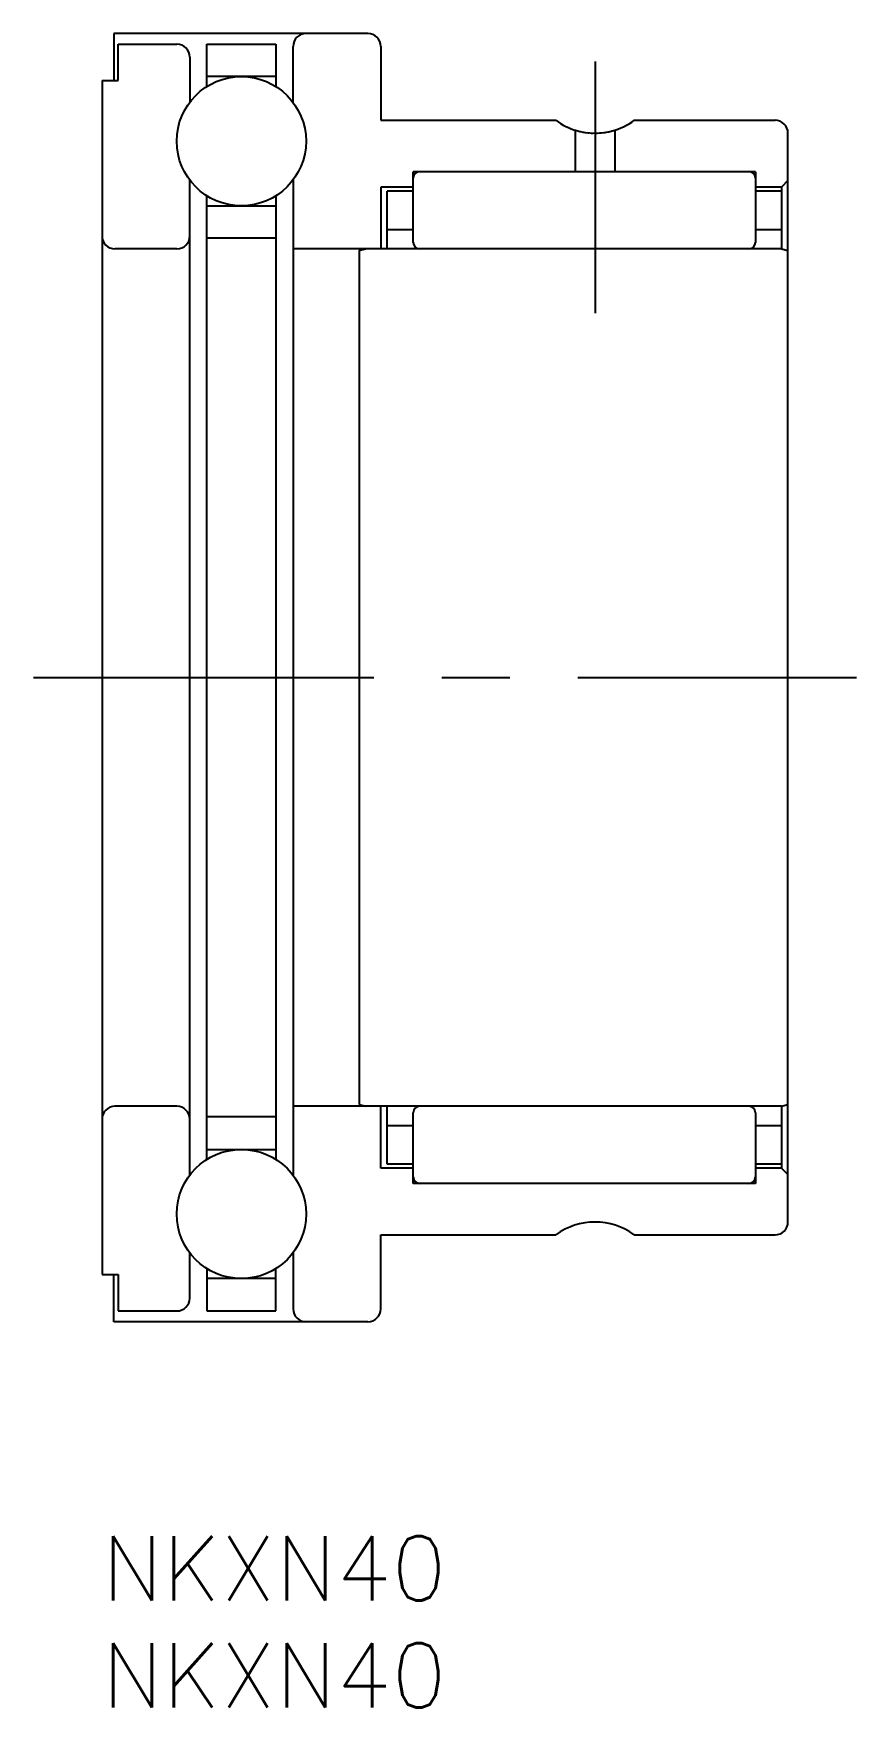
# Model space of a CAD drawing. Extents: x -3.2 to 35.2, y -8 to 70.1.
import ezdxf

# ---------------------------------------------------------------- set-up
doc = ezdxf.new("R2010")
doc.units = 0
doc.header["$LTSCALE"] = 0.5
doc.linetypes.add('CENTER', pattern=[50.8, 31.75, -6.35, 6.35, -6.35])
doc.layers.get('0').update_dxf_attribs({"linetype": 'CONTINUOUS'})
for name, color, linetype in [('MSM_CENTER', 1, 'CENTER'), ('MSM_CONTINUOUS', 7, 'CONTINUOUS'), ('MSM_PART_NUMBER', 7, 'CONTINUOUS')]:
    doc.layers.add(name, color=color, linetype=linetype)
doc.styles.get("Standard").update_dxf_attribs({"font": 'txt.shx', "height": 3, "bigfont": 'bigfont.shx'})

msp = doc.modelspace()

# ---------------------------------------------------------------- linework, layer by layer
for p, q in [((22.084, 63.65), (22.084, 65.588516)), ((23.916, 65.588516), (23.916, 63.65)), ((23.916, 63.65), (22.084, 63.65))]:
    msp.add_line(p, q)
for centre in [(6.5, 65.075), (6.5, 15.025)]:
    msp.add_circle(centre, 3.015)
msp.add_arc((23, 68.548), 3.098, 252.802005, 287.197995)
at = {"layer": 'MSM_CENTER'}
for p, q in [((23, 68.800019), (23, 57.05)), ((-3.2, 40.05), (35.2, 40.05))]:
    msp.add_line(p, q, dxfattribs=at)
at = {"layer": 'MSM_CONTINUOUS'}
for p, q in [((12.4, 70.1), (0.55, 70.1)), ((0.55, 70.1), (0.55, 67.9)), ((0.75, 67.9), (0.75, 69.6)), ((0.75, 69.6), (3.488, 69.6)), ((4.892, 67.625382), (4.892, 69.6)), ((4.892, 69.6), (8.108, 69.6)), ((8.108, 69.6), (8.108, 67.625382)), ((4.088, 69), (4.088, 66.882419)), ((8.912, 66.882416), (8.912, 69.5)), ((13, 69.5), (13, 66.05)), ((8.108, 68.09), (4.892, 68.09)), ((0, 67.9), (0, 12.2)), ((0, 67.9), (0.75, 67.9)), ((13, 66.05), (21.167624, 66.05)), ((24.832376, 66.05), (31.4, 66.05)), ((32, 14.65), (32, 65.45)), ((4.088, 16.832398), (4.088, 63.268291)), ((8.912, 63.268294), (8.912, 16.832394)), ((14.52, 60.35), (14.52, 63.65)), ((22.084, 63.65), (14.52, 63.65)), ((30.48, 63.65), (23.916, 63.65)), ((30.48, 63.65), (30.48, 60.35)), ((4.892, 17.575382), (4.892, 62.524618)), ((8.108, 62.524618), (8.108, 17.575382)), ((14.52, 62.93), (13, 62.93)), ((13, 62.93), (13, 60.05)), ((14.52, 62.75), (13.304, 62.75)), ((13.304, 60.05), (13.304, 62.75)), ((31.696, 62.93), (30.48, 62.93)), ((31.696, 62.75), (30.48, 62.75)), ((32, 63.234), (31.696, 62.93)), ((31.696, 62.93), (31.696, 60.05)), ((4.892, 62.06), (8.108, 62.06)), ((13.304, 60.95), (14.52, 60.95)), ((30.48, 60.95), (31.696, 60.95)), ((8.108, 60.55), (4.892, 60.55)), ((8.108, 60.56202), (8.09598, 60.55)), ((3.488, 60.05), (0.6, 60.05)), ((31.7, 60.05), (8.912, 60.05)), ((12, 59.9696), (12.3, 60.05)), ((12, 59.9696), (12, 20.1304)), ((31.7, 60.05), (32, 59.9696)), ((3.488, 20.05), (0.6, 20.05)), ((8.108, 19.55), (4.892, 19.55)), ((31.7, 20.05), (8.912, 20.05)), ((12, 20.1304), (12.3, 20.05)), ((13, 17.17), (13, 20.05)), ((13.304, 17.35), (13.304, 20.05)), ((14.52, 16.45), (14.52, 19.75)), ((30.48, 19.75), (30.48, 16.45)), ((31.696, 20.05), (31.696, 17.17)), ((31.7, 20.05), (32, 20.1304)), ((13.304, 19.15), (14.52, 19.15)), ((30.48, 19.15), (31.696, 19.15)), ((4.892, 18.04), (8.108, 18.04)), ((14.52, 17.35), (13.304, 17.35)), ((31.696, 17.35), (30.48, 17.35)), ((14.52, 17.17), (13, 17.17)), ((30.48, 16.45), (14.52, 16.45)), ((31.696, 17.17), (30.48, 17.17)), ((32, 16.866), (31.696, 17.17)), ((13, 10.6), (13, 14.05)), ((13, 14.05), (21.167624, 14.05)), ((24.832376, 14.05), (31.4, 14.05)), ((4.088, 11.1), (4.088, 13.21827)), ((8.912, 13.218273), (8.912, 10.6)), ((0, 12.2), (0.75, 12.2)), ((0.55, 10), (0.55, 12.2)), ((0.75, 12.2), (0.75, 10.5)), ((4.892, 12.474618), (4.892, 10.5)), ((8.108, 12.01), (4.892, 12.01)), ((8.108, 10.5), (8.108, 12.474618)), ((0.75, 10.5), (3.488, 10.5)), ((4.892, 10.5), (8.108, 10.5)), ((8.108, 10.51202), (8.09598, 10.5)), ((12.4, 10), (0.55, 10))]:
    msp.add_line(p, q, dxfattribs=at)
for centre in [(6.5, 65.075), (6.5, 15.025)]:
    msp.add_circle(centre, 3.015, dxfattribs=at)
for centre, radius, start, end in [((3.488, 69), 0.6, 0, 90), ((9.512, 69.5), 0.6, 90, 180), ((12.4, 69.5), 0.6, 0, 90), ((23, 68.548), 3.098, 233.738573, 254.069943), ((23, 68.548), 3.098, 284.670441, 306.261427), ((31.4, 65.45), 0.6, 0, 90), ((23, 68.548), 3.098, 255.870434, 257.669915), ((23, 68.548), 3.098, 259.470446, 261.269895), ((23, 68.548), 3.098, 263.070454, 264.869882), ((23, 68.548), 3.098, 266.67046, 268.469876), ((23, 68.548), 3.098, 270.270462, 272.069878), ((23, 68.548), 3.098, 273.870461, 275.669887), ((23, 68.548), 3.098, 277.470458, 279.269903), ((23, 68.548), 3.098, 281.070451, 282.869927), ((14.82, 63.35), 0.3, 90, 180), ((30.18, 63.35), 0.3, 0, 90), ((0.6, 60.65), 0.6, 180, 270), ((3.488, 60.65), 0.6, 270, 0), ((14.82, 60.35), 0.3, 180, 270), ((30.18, 60.35), 0.3, 270, 0), ((0.6, 19.45), 0.6, 90, 180), ((3.488, 19.45), 0.6, 0, 90), ((14.82, 19.75), 0.3, 90, 180), ((30.18, 19.75), 0.3, 0, 90), ((14.82, 16.75), 0.3, 180, 270), ((30.18, 16.75), 0.3, 270, 0), ((23, 11.552), 3.098, 53.738573, 126.261427), ((31.4, 14.65), 0.6, 270, 0), ((3.488, 11.1), 0.6, 270, 0), ((9.512, 10.6), 0.6, 180, 270), ((12.4, 10.6), 0.6, 270, 0)]:
    msp.add_arc(centre, radius, start, end, dxfattribs=at)

# ---------------------------------------------------------------- texts
at = {"layer": 'MSM_PART_NUMBER'}
for p in [(0, -3), (0, -8)]:
    msp.add_text('NKXN40', height=3, dxfattribs=at).set_placement(p)

doc.saveas('drawing.dxf')
